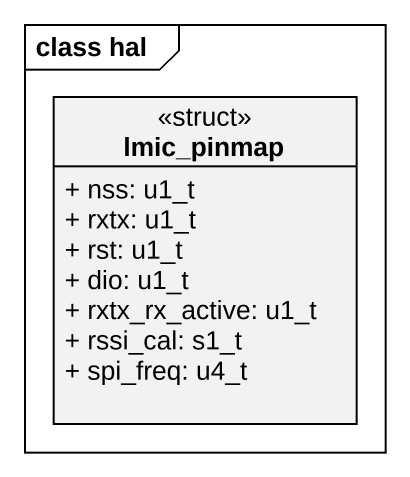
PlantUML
@startuml
mainframe class hal
hide circle
hide empty members
skinparam classAttributeIconSize 0
class lmic_pinmap <<struct>> {
  + nss: u1_t
  + rxtx: u1_t
  + rst: u1_t
  + dio: u1_t
  + rxtx_rx_active: u1_t
  + rssi_cal: s1_t
  + spi_freq: u4_t
}
@enduml
